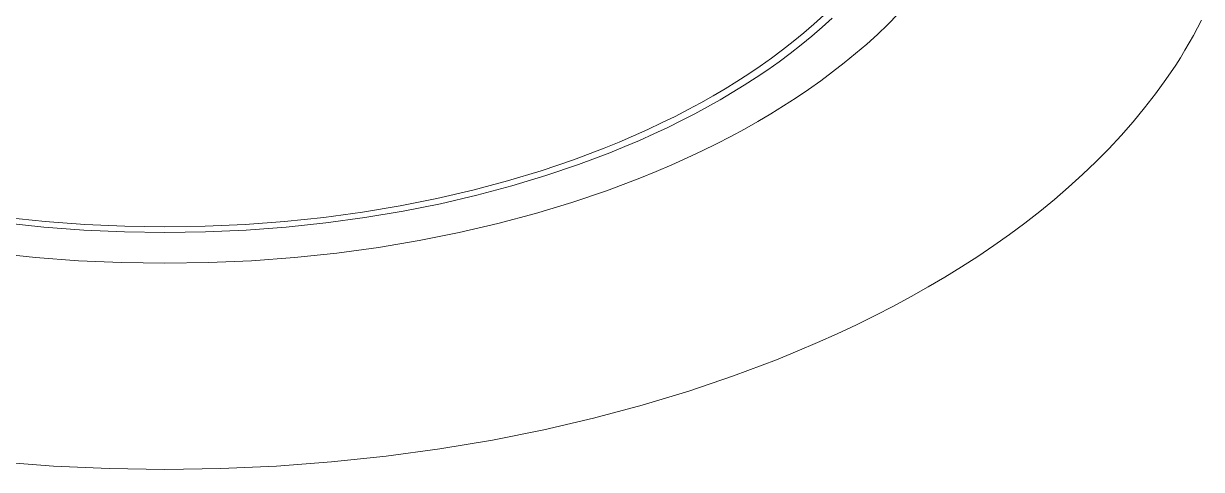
# Model space of a CAD drawing. Header units: millimetres. Extents: x -279 to 4999, y 61 to 3536.
# Drawn here: x 3556.52 to 3564.28, y 2034.86 to 2037.8 of the extents above; entities that cross this region are included whole.
import ezdxf

# ---------------------------------------------------------------- set-up
doc = ezdxf.new("R2010")
doc.units = ezdxf.units.MM
doc.layers.add('ZANO_R', color=7, linetype='Continuous', lineweight=0)

msp = doc.modelspace()

# ---------------------------------------------------------------- linework, layer by layer
at = {"layer": 'ZANO_R'}
for p, q in [((3561.7244, 2037.7966), (3561.6571, 2037.7386)), ((3561.7898, 2037.856), (3561.7244, 2037.7966)), ((3561.8447, 2037.8363), (3561.7785, 2037.7762)), ((3562.2112, 2037.7952), (3562.1427, 2037.7297)), ((3562.2774, 2037.8622), (3562.2112, 2037.7952)), ((3564.2502, 2037.7725), (3564.2759, 2037.8223)), ((3561.6571, 2037.7386), (3561.5879, 2037.682)), ((3561.7103, 2037.7175), (3561.6402, 2037.6601)), ((3561.7785, 2037.7762), (3561.7103, 2037.7175)), ((3562.1427, 2037.7297), (3562.072, 2037.6655)), ((3564.1957, 2037.6736), (3564.2235, 2037.7229)), ((3564.2235, 2037.7229), (3564.2502, 2037.7725)), ((3561.5879, 2037.682), (3561.517, 2037.6267)), ((3561.6402, 2037.6601), (3561.5684, 2037.6042)), ((3562.072, 2037.6655), (3561.9992, 2037.6028)), ((3564.1669, 2037.6247), (3564.1957, 2037.6736)), ((3561.4444, 2037.5728), (3561.3703, 2037.5204)), ((3561.517, 2037.6267), (3561.4444, 2037.5728)), ((3561.5684, 2037.6042), (3561.4949, 2037.5496)), ((3561.9992, 2037.6028), (3561.9243, 2037.5416)), ((3564.1064, 2037.5277), (3564.1371, 2037.576)), ((3564.1371, 2037.576), (3564.1669, 2037.6247)), ((3561.3703, 2037.5204), (3561.2948, 2037.4693)), ((3561.4199, 2037.4965), (3561.3434, 2037.4447)), ((3561.4949, 2037.5496), (3561.4199, 2037.4965)), ((3561.8476, 2037.4818), (3561.7692, 2037.4235)), ((3561.9243, 2037.5416), (3561.8476, 2037.4818)), ((3564.0419, 2037.4321), (3564.1064, 2037.5277)), ((3561.2179, 2037.4197), (3561.1398, 2037.3715)), ((3561.2948, 2037.4693), (3561.2179, 2037.4197)), ((3561.3434, 2037.4447), (3561.2656, 2037.3945)), ((3561.7692, 2037.4235), (3561.6891, 2037.3668)), ((3563.9737, 2037.3379), (3564.0419, 2037.4321)), ((3561.0606, 2037.3247), (3560.9796, 2037.279)), ((3561.1398, 2037.3715), (3561.0606, 2037.3247)), ((3561.1865, 2037.3457), (3561.1063, 2037.2983)), ((3561.2656, 2037.3945), (3561.1865, 2037.3457)), ((3561.6891, 2037.3668), (3561.6074, 2037.3116)), ((3563.9018, 2037.2452), (3563.9737, 2037.3379)), ((3560.9796, 2037.279), (3560.8961, 2037.2339)), ((3561.0243, 2037.252), (3560.9397, 2037.2064)), ((3561.1063, 2037.2983), (3561.0243, 2037.252)), ((3561.5243, 2037.2579), (3561.4398, 2037.2058)), ((3561.6074, 2037.3116), (3561.5243, 2037.2579)), ((3560.8102, 2037.1895), (3560.7217, 2037.1459)), ((3560.8961, 2037.2339), (3560.8102, 2037.1895)), ((3560.9397, 2037.2064), (3560.8527, 2037.1614)), ((3561.4398, 2037.2058), (3561.3542, 2037.1552)), ((3563.8264, 2037.154), (3563.9018, 2037.2452)), ((3560.6308, 2037.1031), (3560.5375, 2037.0612)), ((3560.7217, 2037.1459), (3560.6308, 2037.1031)), ((3560.7631, 2037.1173), (3560.6711, 2037.0739)), ((3560.8527, 2037.1614), (3560.7631, 2037.1173)), ((3561.2666, 2037.1057), (3561.1763, 2037.057)), ((3561.3542, 2037.1552), (3561.2666, 2037.1057)), ((3563.7476, 2037.0644), (3563.8264, 2037.154)), ((3560.4418, 2037.0203), (3560.3436, 2036.9803)), ((3560.5375, 2037.0612), (3560.4418, 2037.0203)), ((3560.5766, 2037.0315), (3560.4796, 2036.9901)), ((3560.6711, 2037.0739), (3560.5766, 2037.0315)), ((3561.1763, 2037.057), (3561.0834, 2037.009)), ((3563.6655, 2036.9765), (3563.7476, 2037.0644)), ((3560.3436, 2036.9803), (3560.1404, 2036.9037)), ((3560.3803, 2036.9496), (3560.1745, 2036.872)), ((3560.4796, 2036.9901), (3560.3803, 2036.9496)), ((3560.9877, 2036.9619), (3560.8894, 2036.9156)), ((3561.0834, 2037.009), (3560.9877, 2036.9619)), ((3563.5803, 2036.8904), (3563.6655, 2036.9765)), ((3560.1404, 2036.9037), (3559.9282, 2036.8318)), ((3560.1745, 2036.872), (3559.9596, 2036.7992)), ((3560.7885, 2036.8703), (3560.685, 2036.826)), ((3560.8894, 2036.9156), (3560.7885, 2036.8703)), ((3563.4921, 2036.8059), (3563.5803, 2036.8904)), ((3559.9282, 2036.8318), (3559.7075, 2036.7651)), ((3559.9596, 2036.7992), (3559.7361, 2036.7316)), ((3560.5789, 2036.7828), (3560.3592, 2036.7)), ((3560.685, 2036.826), (3560.5789, 2036.7828)), ((3563.4011, 2036.7233), (3563.4921, 2036.8059)), ((3559.4788, 2036.704), (3559.2426, 2036.649)), ((3559.7075, 2036.7651), (3559.4788, 2036.704)), ((3559.7361, 2036.7316), (3559.5044, 2036.6698)), ((3563.3073, 2036.6426), (3563.4011, 2036.7233)), ((3559.2426, 2036.649), (3558.9998, 2036.6005)), ((3559.5044, 2036.6698), (3559.2653, 2036.6141)), ((3560.3592, 2036.7), (3560.1297, 2036.6222)), ((3563.211, 2036.5637), (3563.3073, 2036.6426)), ((3558.7511, 2036.5587), (3558.4974, 2036.5241)), ((3558.9998, 2036.6005), (3558.7511, 2036.5587)), ((3559.0194, 2036.5649), (3558.7676, 2036.5227)), ((3559.2653, 2036.6141), (3559.0194, 2036.5649)), ((3559.891, 2036.5501), (3559.6437, 2036.484)), ((3560.1297, 2036.6222), (3559.891, 2036.5501)), ((3563.1122, 2036.4867), (3563.211, 2036.5637)), ((3556.6536, 2036.4601), (3556.3925, 2036.4876)), ((3556.6636, 2036.497), (3556.4058, 2036.5241)), ((3556.9245, 2036.4774), (3556.6636, 2036.497)), ((3557.1875, 2036.4656), (3556.9245, 2036.4774)), ((3557.9787, 2036.4774), (3557.7157, 2036.4656)), ((3558.2396, 2036.497), (3557.9787, 2036.4774)), ((3558.4974, 2036.5241), (3558.2396, 2036.497)), ((3558.5107, 2036.4876), (3558.2496, 2036.4601)), ((3558.7676, 2036.5227), (3558.5107, 2036.4876)), ((3559.6437, 2036.484), (3559.3883, 2036.4245)), ((3563.0112, 2036.4117), (3563.1122, 2036.4867)), ((3556.9178, 2036.4403), (3556.6536, 2036.4601)), ((3557.1842, 2036.4283), (3556.9178, 2036.4403)), ((3557.4516, 2036.4243), (3557.1842, 2036.4283)), ((3557.4516, 2036.4616), (3557.1875, 2036.4656)), ((3557.7157, 2036.4656), (3557.4516, 2036.4616)), ((3557.719, 2036.4283), (3557.4516, 2036.4243)), ((3557.9854, 2036.4403), (3557.719, 2036.4283)), ((3558.2496, 2036.4601), (3557.9854, 2036.4403)), ((3559.3883, 2036.4245), (3559.1258, 2036.3721)), ((3562.908, 2036.3387), (3563.0112, 2036.4117)), ((3558.8569, 2036.3269), (3558.5825, 2036.2895)), ((3559.1258, 2036.3721), (3558.8569, 2036.3269)), ((3562.8028, 2036.2676), (3562.908, 2036.3387)), ((3556.5995, 2036.2601), (3556.3207, 2036.2895)), ((3556.8816, 2036.239), (3556.5995, 2036.2601)), ((3557.166, 2036.2262), (3556.8816, 2036.239)), ((3558.0216, 2036.239), (3557.7372, 2036.2262)), ((3558.3037, 2036.2601), (3558.0216, 2036.239)), ((3558.5825, 2036.2895), (3558.3037, 2036.2601)), ((3562.6958, 2036.1984), (3562.8028, 2036.2676)), ((3557.4516, 2036.2219), (3557.166, 2036.2262)), ((3557.7372, 2036.2262), (3557.4516, 2036.2219)), ((3562.5871, 2036.1313), (3562.6958, 2036.1984)), ((3562.4768, 2036.0662), (3562.5871, 2036.1313)), ((3562.364, 2036.0025), (3562.4768, 2036.0662)), ((3562.1281, 2035.878), (3562.2478, 2035.9398)), ((3562.2478, 2035.9398), (3562.364, 2036.0025)), ((3562.0049, 2035.8173), (3562.1281, 2035.878)), ((3561.8784, 2035.7577), (3562.0049, 2035.8173)), ((3561.6151, 2035.6423), (3561.7484, 2035.6994)), ((3561.7484, 2035.6994), (3561.8784, 2035.7577)), ((3561.4785, 2035.5867), (3561.6151, 2035.6423)), ((3561.1956, 2035.48), (3561.4785, 2035.5867)), ((3560.9001, 2035.3799), (3561.1956, 2035.48)), ((3560.5927, 2035.287), (3560.9001, 2035.3799)), ((3560.2742, 2035.202), (3560.5927, 2035.287)), ((3559.9454, 2035.1254), (3560.2742, 2035.202)), ((3559.6074, 2035.0578), (3559.9454, 2035.1254)), ((3558.9078, 2034.9515), (3559.2611, 2034.9997)), ((3559.2611, 2034.9997), (3559.6074, 2035.0578)), ((3558.5489, 2034.9137), (3558.9078, 2034.9515)), ((3556.3543, 2034.9137), (3556.7176, 2034.8864)), ((3556.7176, 2034.8864), (3557.0839, 2034.87)), ((3557.0839, 2034.87), (3557.4516, 2034.8645)), ((3557.4516, 2034.8645), (3557.8193, 2034.87)), ((3557.8193, 2034.87), (3558.1856, 2034.8864)), ((3558.1856, 2034.8864), (3558.5489, 2034.9137))]:
    msp.add_line(p, q, dxfattribs=at)

doc.saveas('drawing.dxf')
